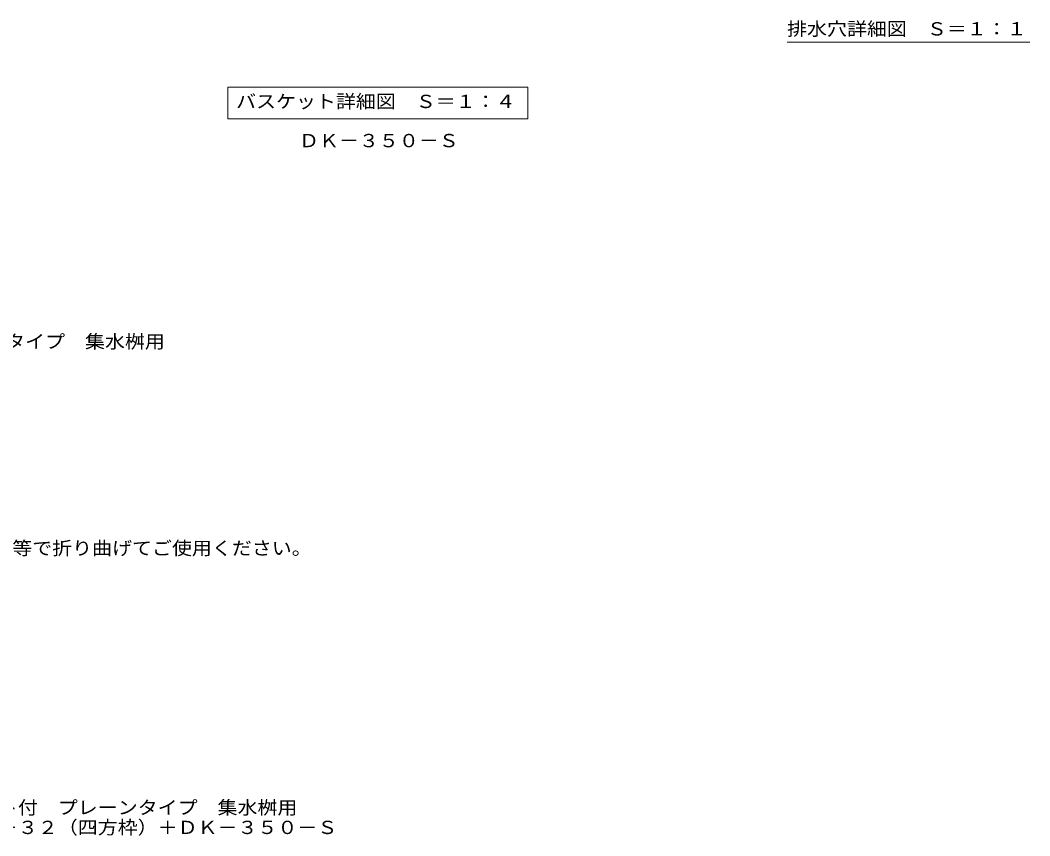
# Model space of a CAD drawing. Units: millimetres at full size, sheet at 1:4; details may follow other scales. Extents: x -860 to 1063, y -779 to 732.
# Drawn here: x 173 to 1063, y -779 to -60 of the extents above; entities that cross this region are included whole.
import ezdxf
from ezdxf.enums import TextEntityAlignment as Align

# ---------------------------------------------------------------- set-up
doc = ezdxf.new("R2010")
doc.units = ezdxf.units.MM
doc.header["$LTSCALE"] = 4
for name, color, linetype, lineweight in [('A-1_躯体', 3, 'Continuous', 9), ('A-5_文字', 7, 'Continuous', 9), ('D-4_その他', 7, 'Continuous', 9), ('F-7_F-7ﾚｲﾔ', 2, 'Continuous', 9)]:
    doc.layers.add(name, color=color, linetype=linetype, lineweight=lineweight)
doc.layers.add('F-5_F-5ﾚｲﾔ', color=2, linetype='Continuous')
doc.styles.add('ＭＳ ゴシック', font='')
doc.styles.get('ＭＳ ゴシック').set_extended_font_data('MS Gothic')

msp = doc.modelspace()

# ---------------------------------------------------------------- linework, layer by layer
at = {"layer": 'A-5_文字'}
for p, q in [((356.238, -118.988), (620.638, -118.988)), ((620.638, -118.988), (620.638, -146.988))]:
    msp.add_line(p, q, dxfattribs=at)
msp.add_lwpolyline([(356.238, -118.988), (356.238, -146.988), (620.638, -146.988)], dxfattribs=at)
at = {"layer": 'F-7_F-7ﾚｲﾔ', "color": 7}
msp.add_line((849.156, -79.495), (1063.156, -79.495), dxfattribs=at)

# ---------------------------------------------------------------- texts
at = {"layer": 'A-1_躯体', "color": 2, "style": 'ＭＳ ゴシック', "width": 1.1}
msp.add_text('ＤＫ－３５０－Ｓ', height=11.73, dxfattribs=at).set_placement((418.906, -175.497), align=Align.BOTTOM_LEFT)
at = {"layer": 'A-5_文字', "color": 2, "style": 'ＭＳ ゴシック', "width": 1.1}
msp.add_text('バスケット詳細図\u3000Ｓ＝１：４', height=11.73, dxfattribs=at).set_placement((363.438, -140.988), align=Align.BOTTOM_LEFT)
at = {"layer": 'D-4_その他', "color": 2, "style": 'ＭＳ ゴシック', "width": 1.1}
for s, p in [('ステンレス製グレーチング\u3000バスケット付\u3000プレーンタイプ\u3000集水桝用', (-262.588, -352.538)), ('施工場所の状況に合わせて、アンカーをプライヤー等で折り曲げてご使用ください。', (-238.703, -534.609))]:
    msp.add_text(s, height=11.73, dxfattribs=at).set_placement(p, align=Align.BOTTOM_LEFT)
at = {"layer": 'F-5_F-5ﾚｲﾔ', "style": 'ＭＳ ゴシック', "width": 1.1}
for s, p in [('ステンレス製グレーチング\u3000バスケット付\u3000プレーンタイプ\u3000集水桝用', (-145.731, -763.143)), ('ＳＭＷ\u3000４４３２（Ｐ＝１３）＋ＲＬ－３２（四方枠）＋ＤＫ－３５０－Ｓ', (-145.731, -780.62))]:
    msp.add_text(s, height=11.73, dxfattribs=at).set_placement(p, align=Align.BOTTOM_LEFT)
at = {"layer": 'F-7_F-7ﾚｲﾔ', "style": 'ＭＳ ゴシック', "width": 1.1}
msp.add_text('排水穴詳細図\u3000Ｓ＝１：１', height=11.73, dxfattribs=at).set_placement((849.156, -77.037), align=Align.BOTTOM_LEFT)

doc.saveas('drawing.dxf')
